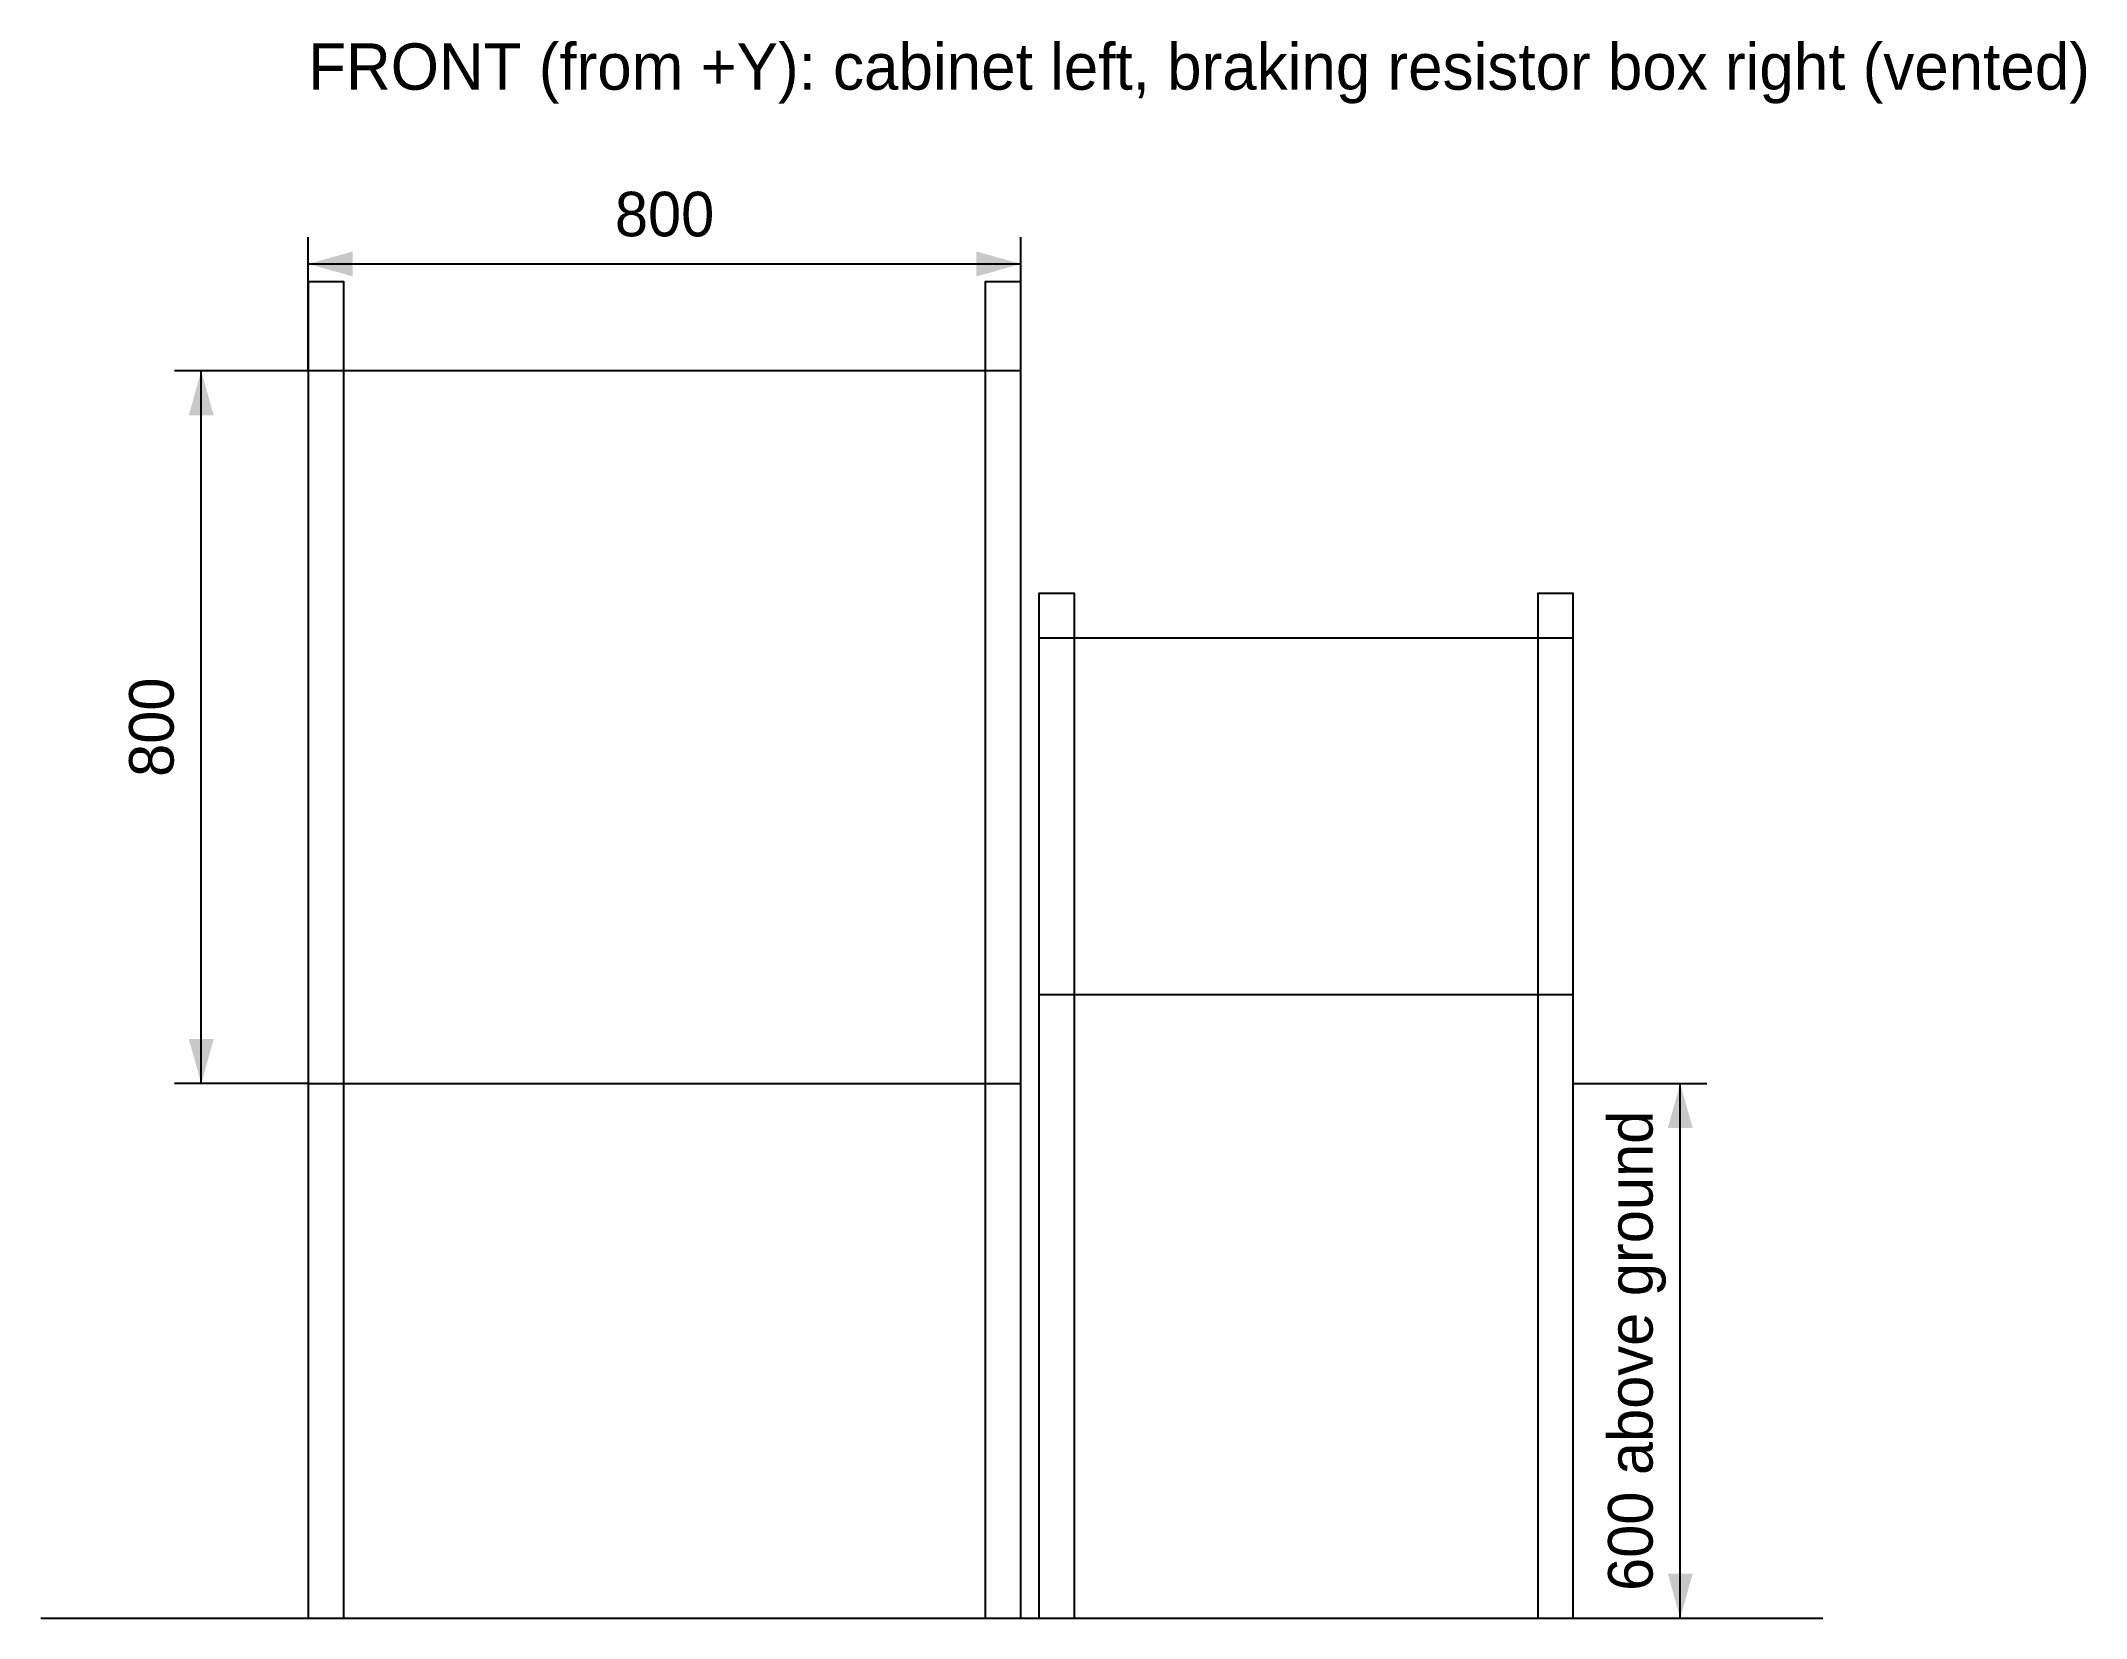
# Model space of a CAD drawing. Header units: millimetres. Extents: x 0 to 2296, y 0 to 1770.
import ezdxf
from ezdxf.enums import TextEntityAlignment as Align

# ---------------------------------------------------------------- set-up
doc = ezdxf.new("R2010")
doc.units = ezdxf.units.MM
for name, color, linetype in [('DIM', 3, 'Continuous'), ('OUTLINE', 7, 'Continuous'), ('TEXT', 3, 'Continuous')]:
    doc.layers.add(name, color=color, linetype=linetype)

msp = doc.modelspace()

# ---------------------------------------------------------------- hatches: boundary and pattern name
at = {"layer": 'DIM'}
for points in [[(300, 1520), (350, 1506), (350, 1534)], [(1100, 1520), (1050, 1534), (1050, 1506)], [(180, 1400), (166, 1350), (194, 1350)], [(180, 600), (194, 650), (166, 650)], [(1840, 600), (1826, 550), (1854, 550)], [(1840, 0), (1854, 50), (1826, 50)]]:
    msp.add_hatch(color=7, dxfattribs=at).paths.add_polyline_path(points)

# ---------------------------------------------------------------- linework, layer by layer
for p, q in [((300, 1400), (300, 1550)), ((1100, 1400), (1100, 1550)), ((300, 1520), (1100, 1520)), ((300, 1400), (150, 1400)), ((180, 600), (180, 1400)), ((300, 600), (150, 600)), ((1720, 600), (1870, 600)), ((1840, 0), (1840, 600)), ((1720, 0), (1870, 0))]:
    msp.add_line(p, q, dxfattribs=at)
at = {"layer": 'OUTLINE'}
msp.add_line((0, 0), (2000, 0), dxfattribs=at)
for points in [[(300, 0), (340, 0), (340, 1500), (300, 1500)], [(1060, 0), (1100, 0), (1100, 1500), (1060, 1500)], [(300, 600), (1100, 600), (1100, 1400), (300, 1400)], [(1120, 0), (1160, 0), (1160, 1150), (1120, 1150)], [(1680, 0), (1720, 0), (1720, 1150), (1680, 1150)], [(1120, 700), (1720, 700), (1720, 1100), (1120, 1100)]]:
    msp.add_lwpolyline(points, close=True, dxfattribs=at)

# ---------------------------------------------------------------- texts
at = {"layer": 'DIM'}
msp.add_text('800', height=50, dxfattribs=at).set_placement((700, 1536), align=Align.BOTTOM_CENTER)
for s, p in [('800', (164, 1000)), ('600 above ground', (1824, 300))]:
    msp.add_text(s, height=50, rotation=90, dxfattribs=at).set_placement(p, align=Align.BOTTOM_CENTER)
at = {"layer": 'TEXT'}
msp.add_text('FRONT (from +Y): cabinet left, braking resistor box right (vented)', height=52, dxfattribs=at).set_placement((300, 1700), align=Align.BOTTOM_LEFT)

doc.saveas('drawing.dxf')
